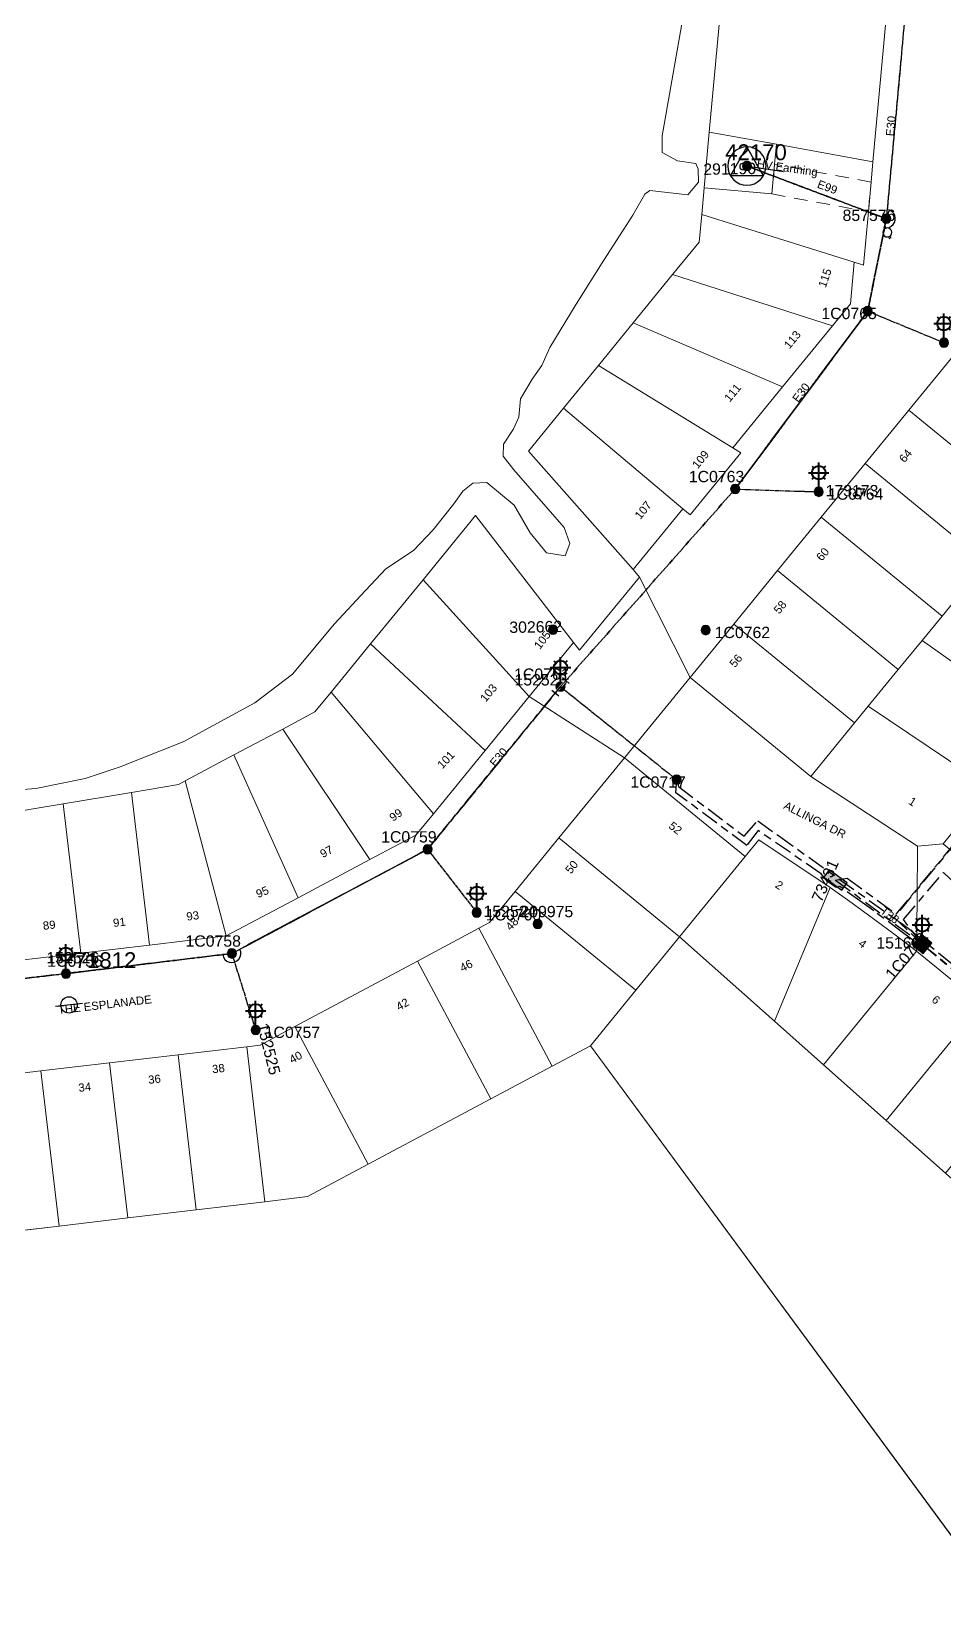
# Model space of a CAD drawing. Header units: metres. Extents: x 299834 to 302538, y 6172833 to 6174390.
# Drawn here: x 301107.8 to 301309.4, y 6173783.4 to 6174128.3 of the extents above; entities that cross this region are included whole.
import ezdxf
from ezdxf.enums import TextEntityAlignment as Align

# ---------------------------------------------------------------- set-up
doc = ezdxf.new("R2010")
doc.units = ezdxf.units.M
for name, pattern in [('Cable Exist OH', [1, 1, 0]), ('Cable Exist UG', [8.2, 4, -1.2, 1.8, -1.2]), ('Dash', [5, 3, -2])]:
    doc.linetypes.add(name, pattern=pattern)
doc.layers.get('0').update_dxf_attribs({"color": 6})
for name, color, linetype, lineweight in [('Cadastre Easements_SP_EXT', 9, 'Continuous', 5), ('Cadastre Land Parcels_SP_EXT', 9, 'Continuous', 5), ('Cadastre Roads_SP_EXT', 9, 'Continuous', 5)]:
    doc.layers.add(name, color=color, linetype=linetype, lineweight=lineweight)
for name, color, linetype in [('Equip_SP_HV_EXT', 7, 'Continuous'), ('Equip_SP_LV_EXT', 7, 'Continuous'), ('Equip_SP_SL_EXT', 7, 'Continuous'), ('Mains_HV_EXT', 7, 'Continuous'), ('Mains_LV_EXT', 7, 'Continuous'), ('Mains_SL_EXT', 7, 'Continuous'), ('Sub_SP_TR_HV_LV_EXT', 7, 'Continuous'), ('SupportsOH_SP_TR_HV_LV_SL_EXT', 7, 'Continuous'), ('SupportsUG_SP_LV_EXT', 7, 'Continuous'), ('SupportsUG_SP_LV_SL_EXT', 7, 'Continuous')]:
    doc.layers.add(name, color=color, linetype=linetype)
doc.styles.add('COLUMN_LABEL', font='arial.ttf')
doc.styles.add('HVSW_LABEL', font='arial.ttf')
doc.styles.add('iecARIAL', font='arial.ttf', dxfattribs={"height": 2})
doc.styles.add('POLE_LABEL', font='arial.ttf')
doc.styles.get("Standard").update_dxf_attribs({"font": 'arial.ttf'})
doc.linetypes.add('Cable E UG', pattern='A,6,-0.5,["E",Standard,S=1.7,R=0,X=0.5,Y=-1],-2.9', length=9.4)

# ---------------------------------------------------------------- blocks, each defined once
blk = doc.blocks.new('SUB_POLE_EXT')
blk.add_wipeout([(0, 4.22), (0.42, 4.2), (0.83, 4.14), (1.21, 4.05), (1.62, 3.9), (1.99, 3.72), (2.35, 3.51), (2.68, 3.26), (2.99, 2.99), (3.28, 2.66), (3.52, 2.34), (3.76, 1.92), (3.9, 1.62), (4.04, 1.23), (4.18, 0.63), (4.22, 0), (4.18, -0.61), (4.06, -1.15), (3.9, -1.62), (3.58, -2.24), (3.22, -2.73), (2.97, -3.01), (2.68, -3.26), (2.36, -3.5), (2, -3.72), (1.64, -3.89), (1.25, -4.03), (0.82, -4.14), (0.42, -4.2), (0, -4.22), (-0.41, -4.2), (-0.8, -4.15), (-1.21, -4.05), (-1.62, -3.9), (-1.99, -3.73), (-2.35, -3.51), (-2.68, -3.26), (-2.96, -3.02), (-3.23, -2.72), (-3.51, -2.35), (-3.71, -2.01), (-3.91, -1.6), (-4.05, -1.21), (-4.16, -0.76), (-4.22, -0.14), (-4.21, 0.39), (-4.14, 0.83), (-4.03, 1.27), (-3.9, 1.63), (-3.71, 2.02), (-3.5, 2.37), (-3.28, 2.67), (-2.99, 2.99), (-2.68, 3.27), (-2.33, 3.52), (-1.98, 3.73), (-1.63, 3.9), (-1.2, 4.05), (-0.78, 4.15), (-0.4, 4.21)])
blk.add_line((2.16, 0.48), (2.16, 0.48, 0))
blk.add_lwpolyline([(-4.22, 0, 1), (4.22, 0, 1)], format="xyb", close=True)
blk.add_lwpolyline([(2.14, 0.52), (0, 4.22), (-3.66, -2.11), (3.66, -2.11)], close=True)
for tag, height, flags, p in [('ASSET_NUM', 3.5, 8, (2, 2)), ('STREET_CODE', 0.2, 9, (1.5, 0)), ('CONSTRUCTED_VOLTAGE', 0.2, 9, (1.5, -0.2)), ('OPERATING_VOLTAGE', 0.2, 9, (1.5, -0.6)), ('OPERATED_BY', 0.2, 9, (1.5, -0.8)), ('ORIENTATION', 0.2, 9, (1.5, -1.2)), ('OWNED_BY', 0.2, 9, (1.5, -1.4)), ('SECONDARY_VOLTAGE', 0.2, 9, (1.5, -1.6)), ('STATE', 0.2, 9, (1.5, -1.8)), ('SUBSTATION_TYPE', 0.2, 9, (1.5, -2)), ('STREETNAME', 0.2, 9, (1.5, -2.8)), ('SUBURB', 0.2, 9, (1.5, -3)), ('Z', 0.2, 1, (1.5, -3.4)), ('NO_PHASES', 0.2, 9, (1.5, -0.4)), ('MAINTAINED_BY', 0.2, 9, (1.5, -1)), ('USAGE', 0.2, 9, (1.5, -2.2)), ('LEGEND', 0.2, 9, (1.5, -2.4)), ('LOCATION', 0.2, 9, (1.5, -2.6)), ('NOTES', 0.2, 9, (1.5, -3.2))]:
    blk.add_attdef(tag, text='', height=height, dxfattribs=dict(flags=flags)).set_placement(p, align=Align.MIDDLE_LEFT)
blk = doc.blocks.new('COLUMN_EXT')
blk.add_hatch(color=256).paths.add_polyline_path([(-1.49, 1.48), (-1.49, -1.49), (1.48, -1.49), (1.48, 1.48)])
blk.add_lwpolyline([(-1.49, -1.49), (1.48, -1.49), (1.48, 1.48), (-1.49, 1.48)], close=True)
for tag, height, style, flags, p in [('STRUCTURE_PLANT_NUMBER', 0.2, 'POLE_LABEL', 9, (1.81, 0.03)), ('ASSET_NUM', 2.5, 'COLUMN_LABEL', 8, (2, 2)), ('STREET_CODE', 0.2, 'COLUMN_LABEL', 9, (1.81, -0.2))]:
    blk.add_attdef(tag, text='', height=height, dxfattribs=dict(style=style, flags=flags)).set_placement(p, align=Align.MIDDLE_LEFT)
at = {"flags": 1}
blk.add_attdef('Z', (1.81, -2.35), '', height=0.2, dxfattribs=at)
at = {"flags": 9}
for tag, p in [('COLUMN_TYPE', (1.81, -0.4)), ('OWNED_BY', (1.81, -0.6)), ('STATE', (1.81, -0.8)), ('USAGE', (1.81, -1)), ('STREETNAME', (1.81, -1.6)), ('SUBURB', (1.81, -1.8)), ('LEGEND', (1.81, -1.2)), ('LOCATION', (1.81, -1.4)), ('NOTES', (1.81, -2))]:
    blk.add_attdef(tag, text='', height=0.2, dxfattribs=at).set_placement(p, align=Align.MIDDLE_LEFT)
blk = doc.blocks.new('PILLAR_EXT')
blk.add_hatch(color=256).paths.add_polyline_path([(-2.475, 0.99), (-2.475, -0.99), (2.475, -0.99), (2.475, 0.99)])
blk.add_lwpolyline([(-2.475, -0.99), (2.475, -0.99), (2.475, 0.99), (-2.475, 0.99)], close=True)
at = {"style": 'iecARIAL', "flags": 8}
blk.add_attdef('ASSET_NUM', (1.5, 3.5), '', height=2.5, dxfattribs=at)
for tag, p, flags in [('OWNED_BY', (0, -0.2), 9), ('STATE', (0, -0.4), 9), ('SUPPORT_TYPE', (0, -0.6), 9), ('STREETNAME', (0, -1.8), 9), ('SUBURB', (0, -2), 1), ('USAGE', (0, -0.8), 9), ('LEGEND', (0, -1), 9), ('LOCATION', (0, -1.2), 9), ('NOTES', (0, -1.4), 9), ('PARENT', (0, -1.6), 9)]:
    blk.add_attdef(tag, p, '', height=0.2, dxfattribs=dict(flags=flags))
blk = doc.blocks.new('LV_OH_LINKS_OPEN_EXT')
for p, q in [((-0.17, 4.97), (-0.17, 5.46)), ((0.17, 4.97), (0.17, 5.46)), ((-0.17, 3), (-0.17, 2.5)), ((0.17, 3), (0.17, 2.5))]:
    blk.add_line(p, q)
blk.add_lwpolyline([(0, 2.99, 1), (0, 4.98, 1)], format="xyb", close=True)
at = {"flags": 9}
for tag, p in [('ACTUAL_STATUS', (0, 0)), ('CONSTRUCTED_VOLTAGE', (0, -0.2)), ('OPERATING_VOLTAGE', (0, -0.6)), ('ORIENTATION', (0, -0.8)), ('OWNED_BY', (0, -1)), ('STATE', (0, -1.2)), ('SWITCH_TYPE', (0, -1.4)), ('NO_PHASES', (0, -0.4)), ('USAGE', (0, -1.6)), ('LEGEND', (0, -1.8)), ('NOTES', (0, -2))]:
    blk.add_attdef(tag, text='', height=0.2, dxfattribs=at).set_placement(p, align=Align.MIDDLE_LEFT)
at = {"flags": 1}
blk.add_attdef('Z', (0, 0), '', height=0.2, dxfattribs=at)
blk = doc.blocks.new('SL_LANTERN_EXT')
at = {"lineweight": 40}
for p, q in [((-2.25, 4.22), (2.25, 4.22)), ((-1.46, 5.68), (-1.06, 5.28)), ((0, 1.97), (0, 6.47)), ((1.46, 5.68), (1.06, 5.28)), ((-1.46, 2.76), (-1.06, 3.16)), ((0, 0), (0, 2.72)), ((1.46, 2.76), (1.06, 3.16))]:
    blk.add_line(p, q, dxfattribs=at)
blk.add_circle((0, 4.22), 1.5, dxfattribs=at)
at = {"style": 'iecARIAL', "flags": 8}
blk.add_attdef('ASSET_NUM', (1.5, 1.5), '', height=2.5, dxfattribs=at)
for tag, p, height, flags in [('OPERATING_VOLTAGE', (0.98, -1.65), 0.2, 9), ('ORIENTATION', (0.98, -1.85), 0.2, 9), ('OWNED_BY', (0.98, -2.05), 0.2, 9), ('STATE', (0.98, -2.25), 0.2, 9), ('CONSTRUCTED_VOLTAGE', (0.98, -0.65), 0.2, 9), ('CONTROL_TYPE', (0.98, -0.85), 0.2, 9), ('LANTERN_PURPOSE', (0.98, -1.05), 0.2, 9), ('LANTERN_TYPE', (0.98, -1.25), 0.2, 9), ('NO_PHASES', (0.98, -1.45), 0.2, 9), ('USAGE', (0.98, -2.45), 0.2, 9), ('CEXIST', (0.98, -2.65), 0.2, 9), ('CNEW', (0.98, -2.85), 0.2, 9), ('CNUMBER', (0.98, -3.05), 0.2, 9), ('CREMOVE', (0.98, -3.25), 0.2, 9), ('CREPLACE', (0.98, -3.45), 0.2, 9), ('LNUMBER', (2.18, -3.25), 2.5, 8), ('LKINGHEIGHT', (0.98, -3.65), 0.2, 9), ('LBRACKET', (0.98, -3.85), 0.2, 9), ('LBRACKETVOCAB', (0.98, -4.05), 0.2, 9), ('LCATEGORY', (0.98, -4.25), 0.2, 9), ('LCHARGE1', (0.98, -4.45), 0.2, 9), ('LCHARGE1PERCENT', (0.98, -4.65), 0.2, 9), ('LCHARGE2', (0.98, -4.85), 0.2, 9), ('LCHARGE2PERCENT', (0.98, -5.05), 0.2, 9), ('LCHARGE3', (0.98, -5.25), 0.2, 9), ('LCHARGE3PERCENT', (0.98, -5.45), 0.2, 9), ('LEXIST', (0.98, -5.65), 0.2, 9), ('LLAMP', (0.98, -5.85), 0.2, 9), ('LLAMPVOCAB', (0.98, -6.05), 0.2, 9), ('LMAST', (0.98, -6.25), 0.2, 9), ('LMASTVOCAB', (0.98, -6.45), 0.2, 9), ('LNEW', (0.98, -6.65), 0.2, 9), ('LANTNUMBER', (0.98, -6.85), 0.2, 9), ('STREETNAME', (0.98, -9.25), 0.2, 9), ('SUBURB', (0.98, -9.45), 0.2, 1), ('LOUTREACH', (0.98, -7.25), 0.2, 9), ('LOUTREACHVOCAB', (0.98, -7.45), 0.2, 9), ('LRATECODE', (0.98, -7.65), 0.2, 9), ('LREMOVE', (0.98, -7.85), 0.2, 9), ('LREPLACE', (0.98, -8.05), 0.2, 9), ('LTYPE', (0.98, -8.25), 0.2, 9), ('LTYPEVOCAB', (0.98, -8.45), 0.2, 9), ('LEGEND', (0.98, -8.65), 0.2, 9), ('LOCATION', (0.98, -8.85), 0.2, 9), ('NOTES', (0.98, -9.05), 0.2, 9)]:
    blk.add_attdef(tag, p, '', height=height, dxfattribs=dict(flags=flags))
blk = doc.blocks.new('POLE_EXT')
blk.add_hatch(color=256).paths.add_polyline_path([(-1, 0, 1), (1, 0, 1)])
blk.add_lwpolyline([(-1, 0, 1), (1, 0, 1)], format="xyb", close=True)
for tag, height, flags, p in [('pNumber', 2.5, 8, (-17.84, 2.07)), ('OWNED_BY', 0.2, 9, (1.35, -0.4)), ('SPECIAL_USE', 0.2, 9, (1.35, -0.8)), ('STATE', 0.2, 9, (1.35, -1)), ('cLV', 0.2, 9, (1.35, -1.4)), ('hDepth', 0.2, 9, (1.35, -1.6)), ('hDia', 0.2, 9, (1.35, -1.8)), ('cHV', 0.2, 9, (1.35, -2)), ('cLinedev', 0.2, 9, (1.35, -3.4)), ('PARENT', 0.2, 9, (1.35, -0.6)), ('USAGE', 0.2, 9, (1.35, -1.2)), ('LBRACKET', 0.2, 9, (1.35, -2.2)), ('LExisting', 0.2, 9, (1.35, -2.4)), ('LANTNUMBER', 0.2, 9, (1.35, -2.6)), ('LOther', 0.2, 9, (1.35, -2.8)), ('LRemove', 0.2, 9, (1.35, -3)), ('LEGEND', 0.2, 9, (1.35, -3.2)), ('pExisting', 0.2, 9, (1.35, -3.8)), ('pFooting', 0.2, 9, (1.35, -4.4)), ('pNew', 0.2, 9, (1.35, -4.6)), ('pRelocate', 0.2, 9, (1.35, -5)), ('pRemove', 0.2, 9, (1.35, -5.2)), ('pReplace', 0.2, 9, (1.35, -5.4)), ('pStay', 0.2, 9, (1.35, -5.6)), ('pType', 0.2, 9, (1.35, -5.8)), ('cspan', 0.2, 9, (1.35, -6)), ('STREETNAME', 0.2, 9, (1.35, -6.2)), ('SUBURB', 0.2, 9, (1.35, -6.4)), ('LOCATION', 0.2, 9, (1.35, -3.6)), ('PFNUMBER', 0.2, 9, (1.35, -4)), ('NEWPFNUMBER', 0.2, 9, (1.35, -4.2)), ('NOTES', 0.2, 9, (1.35, -6.6)), ('MAINTAINED_BY', 0.2, 9, (1.36, -6.81)), ('OPERATED_BY', 0.2, 9, (1.36, -7.01))]:
    blk.add_attdef(tag, text='', height=height, dxfattribs=dict(flags=flags)).set_placement(p, align=Align.MIDDLE_LEFT)
at = {"style": 'POLE_LABEL'}
for tag, height, flags, p in [('STRUCTURE_PLANT_NUMBER', 0.2, 9, (1.35, 0.03)), ('ASSET_NUM', 2.5, 8, (2, 2)), ('STREET_CODE', 0.2, 9, (1.35, -0.2))]:
    blk.add_attdef(tag, text='', height=height, dxfattribs=dict(at, flags=flags)).set_placement(p, align=Align.MIDDLE_LEFT)
at = {"flags": 1}
blk.add_attdef('Z', (1.35, -7.33), '', height=0.2, dxfattribs=at)
blk = doc.blocks.new('HV_ABS_CLOSED_EXT')
blk.add_line((-3, 6.87), (3, 6.87))
blk.add_circle((0, 6.87), 1.8)
at = {"style": 'HVSW_LABEL'}
for tag, height, flags, p in [('ASSET_NUM', 3.5, 8, (2, 2)), ('STREET_CODE', 0.2, 9, (0, -0.2))]:
    blk.add_attdef(tag, text='', height=height, dxfattribs=dict(at, flags=flags)).set_placement(p, align=Align.MIDDLE_LEFT)
at = {"flags": 1}
blk.add_attdef('Z', (0, 0), '', height=0.2, dxfattribs=at)
at = {"flags": 9}
for tag, p in [('ACTUAL_STATUS', (0, -0.4)), ('CONSTRUCTED_VOLTAGE', (0, -0.6)), ('OPERATING_VOLTAGE', (0, -1)), ('ORIENTATION', (0, -1.2)), ('OWNED_BY', (0, -1.4)), ('STATE', (0, -1.6)), ('SWITCH_TYPE', (0, -1.8)), ('STREETNAME', (0, -2.6)), ('SUBURB', (0, -2.8)), ('NO_PHASES', (0, -0.8)), ('USAGE', (0, -2)), ('LEGEND', (0, -2.2)), ('LOCATION', (0, -2.4)), ('NOTES', (0, -3))]:
    blk.add_attdef(tag, text='', height=0.2, dxfattribs=at).set_placement(p, align=Align.MIDDLE_LEFT)
blk = doc.blocks.new('End Shackle_EXT')
blk.add_wipeout([(0, 0.25), (1.81, 0.25), (1.82, -0.25), (0, -0.25)])
blk.add_line((1.81, -1), (1.81, 1))
at = {"flags": 1}
blk.add_attdef('Z', (0, 0), '', height=0.2, dxfattribs=at)
at = {"flags": 9}
for tag, p in [('CONNECTOR_TYPE', (0, 0)), ('CONSTRUCTED_VOLTAGE', (0, -0.2)), ('OPERATING_VOLTAGE', (0, -0.6)), ('ORIENTATION', (0, -0.8)), ('OWNED_BY', (0, -1)), ('STATE', (0, -1.2)), ('NO_PHASES', (0, -0.4)), ('USAGE', (0, -1.4)), ('NOTES', (0, -1.6))]:
    blk.add_attdef(tag, text='', height=0.2, dxfattribs=at).set_placement(p, align=Align.MIDDLE_LEFT)

msp = doc.modelspace()

# ---------------------------------------------------------------- linework, layer by layer
at = {"layer": 'Cadastre Land Parcels_SP_EXT', "linetype": 'Continuous'}
for p, q in [((301231.2, 6173904.45), (301222.73, 6173899.93)), ((301323.33, 6173779.45), (301231.2, 6173904.45)), ((301222.73, 6173899.93), (301209.21, 6173892.72)), ((301209.21, 6173892.72), (301182.19, 6173878.31)), ((301182.19, 6173878.31), (301168.79, 6173871.18)), ((301168.79, 6173871.18), (301159.37, 6173870.04)), ((301144.23, 6173868.26), (301129.1, 6173866.47)), ((301159.37, 6173870.04), (301144.23, 6173868.26)), ((301113.96, 6173864.69), (301098.83, 6173862.91)), ((301129.1, 6173866.47), (301113.96, 6173864.69))]:
    msp.add_line(p, q, dxfattribs=at)
for points in [[(301251.6, 6174131.18), (301247.71, 6174108.93), (301247.05, 6174105.21), (301247.02, 6174101.51), (301250.46, 6174099.67), (301254.47, 6174099.06), (301255, 6174097.87), (301255.05, 6174094.97), (301252.71, 6174092.22), (301244.29, 6174093.15), (301243.21, 6174092.33), (301240.6, 6174087.68), (301234.2, 6174077.75), (301228.09, 6174068.03), (301222.28, 6174058.51), (301220.46, 6174054.57), (301218.32, 6174051.53), (301215.81, 6174047.18), (301215.39, 6174043.17), (301214.15, 6174040.45), (301212.01, 6174037.2), (301211.97, 6174034.5), (301214.33, 6174031.55), (301225.38, 6174018.77), (301226.65, 6174015.3), (301225.6, 6174012.57), (301221.49, 6174013.19), (301217.9, 6174017.62), (301214.38, 6174023.75), (301208.38, 6174028.73), (301205.28, 6174028.57), (301203.02, 6174026.82), (301201.08, 6174023.98), (301196.49, 6174018.29), (301192.18, 6174013.7), (301186.06, 6174009.68), (301181.56, 6174004.89), (301174.7, 6173997.55), (301165.43, 6173986.47), (301157.15, 6173980.1), (301141.33, 6173971.48), (301127.43, 6173966.01), (301119.69, 6173963.45), (301108.83, 6173961.23), (301100.14, 6173960.56)], [(301251.6, 6174131.18), (301247.71, 6174108.93), (301247.05, 6174105.21), (301247.02, 6174101.51), (301250.46, 6174099.67), (301254.47, 6174099.06), (301255, 6174097.87), (301255.05, 6174094.97), (301252.71, 6174092.22), (301244.29, 6174093.15), (301243.21, 6174092.33), (301240.6, 6174087.68), (301234.2, 6174077.75), (301228.09, 6174068.03), (301222.28, 6174058.51), (301220.46, 6174054.57), (301218.32, 6174051.53), (301215.81, 6174047.18), (301215.39, 6174043.17), (301214.15, 6174040.45), (301212.01, 6174037.2), (301211.97, 6174034.5), (301214.33, 6174031.55), (301225.38, 6174018.77), (301226.65, 6174015.3), (301225.6, 6174012.57), (301221.49, 6174013.19), (301217.9, 6174017.62), (301214.38, 6174023.75), (301208.38, 6174028.73), (301205.28, 6174028.57), (301203.02, 6174026.82), (301201.08, 6174023.98), (301196.49, 6174018.29), (301192.18, 6174013.7), (301186.06, 6174009.68), (301181.56, 6174004.89), (301174.7, 6173997.55), (301165.43, 6173986.47), (301157.15, 6173980.1), (301141.33, 6173971.48), (301127.43, 6173966.01), (301119.69, 6173963.45), (301108.83, 6173961.23), (301100.14, 6173960.56)], [(301444.8, 6173775.93), (301447.42, 6173793.44), (301450.05, 6173810.94), (301453.85, 6173836.28), (301439.22, 6173838.48), (301421.23, 6173841.17), (301403.23, 6173843.88), (301385.23, 6173846.58), (301367.23, 6173849.27), (301365.18, 6173849.58), (301345.36, 6173852.55), (301334.48, 6173854.19), (301323.41, 6173864.03), (301309.58, 6173876.33), (301296.49, 6173887.96), (301282.66, 6173900.26), (301271.82, 6173909.9), (301250.89, 6173928.5), (301241.24, 6173916.71), (301231.2, 6173904.45), (301323.33, 6173779.45)]]:
    msp.add_lwpolyline(points, dxfattribs=at)
for points in [[(301288.58, 6174068.11), (301289.39, 6174077.32), (301255.78, 6174087.83), (301255.22, 6174081.76), (301249.36, 6174074.6), (301284.65, 6174063.31), (301288.58, 6174068.11)], [(301284.65, 6174063.31), (301249.36, 6174074.6), (301240.67, 6174063.98), (301273.6, 6174049.8), (301284.65, 6174063.31)], [(301273.6, 6174049.8), (301240.67, 6174063.98), (301232.96, 6174054.54), (301262.61, 6174036.37), (301273.6, 6174049.8)], [(301264.43, 6174035.25), (301262.61, 6174036.37), (301232.96, 6174054.54), (301225.23, 6174045.11), (301251.6, 6174022.94), (301253.24, 6174021.57), (301264.43, 6174035.25)], [(301337.78, 6174034.66), (301311.12, 6174056.46), (301301.46, 6174044.67), (301328.14, 6174022.89), (301337.78, 6174034.66)], [(301251.6, 6174022.94), (301225.23, 6174045.11), (301217.52, 6174035.67), (301240.61, 6174009.51), (301251.6, 6174022.94)], [(301328.14, 6174022.89), (301301.46, 6174044.67), (301291.81, 6174032.88), (301318.46, 6174011.06), (301328.14, 6174022.89)], [(301316.27, 6174008.38), (301318.46, 6174011.06), (301291.81, 6174032.88), (301282.16, 6174021.08), (301308.81, 6173999.27), (301316.27, 6174008.38)], [(301227.49, 6173993.46), (301205.85, 6174021.42), (301194.27, 6174007.26), (301217.72, 6173981.53), (301227.49, 6173993.46)], [(301304.39, 6173993.87), (301308.81, 6173999.27), (301282.16, 6174021.08), (301272.51, 6174009.29), (301299.16, 6173987.47), (301304.39, 6173993.87)], [(301292.52, 6173979.36), (301299.16, 6173987.47), (301272.51, 6174009.29), (301262.85, 6173997.49), (301289.5, 6173975.68), (301292.52, 6173979.36)], [(301217.72, 6173981.53), (301194.27, 6174007.26), (301182.68, 6173993.11), (301207.96, 6173969.59), (301217.72, 6173981.53)], [(301341.99, 6173989.28), (301316.27, 6174008.38), (301308.81, 6173999.27), (301304.39, 6173993.87), (301330.59, 6173975.34), (301341.99, 6173989.28)], [(301289.5, 6173975.68), (301262.85, 6173997.49), (301253.2, 6173985.7), (301279.85, 6173963.88), (301289.5, 6173975.68)], [(301207.96, 6173969.59), (301182.68, 6173993.11), (301174, 6173982.5), (301196.55, 6173955.65), (301207.96, 6173969.59)], [(301330.59, 6173975.34), (301304.39, 6173993.87), (301299.16, 6173987.47), (301292.52, 6173979.36), (301319.19, 6173961.41), (301330.59, 6173975.34)], [(301192.71, 6173950.95), (301196.55, 6173955.65), (301174, 6173982.5), (301170.42, 6173978.13), (301163.3, 6173974.34), (301182.5, 6173945.52), (301192.71, 6173950.95)], [(301309.06, 6173949.03), (301319.19, 6173961.41), (301292.52, 6173979.36), (301289.5, 6173975.68), (301279.85, 6173963.88), (301303.43, 6173948.47), (301309.06, 6173949.03)], [(301182.5, 6173945.52), (301163.3, 6173974.34), (301152.53, 6173968.62), (301166.67, 6173937.11), (301182.5, 6173945.52)], [(301166.67, 6173937.11), (301152.53, 6173968.62), (301141.77, 6173962.9), (301150.84, 6173928.69), (301166.67, 6173937.11)], [(301265.37, 6173946.19), (301238.72, 6173968.01), (301224.24, 6173950.32), (301250.89, 6173928.5), (301265.37, 6173946.19)], [(301150.84, 6173928.69), (301141.77, 6173962.9), (301140.29, 6173962.11), (301129.92, 6173960.37), (301133.89, 6173926.69), (301150.84, 6173928.69)], [(301118.75, 6173924.9), (301114.87, 6173957.85), (301099.82, 6173955.33), (301103.62, 6173923.12), (301118.75, 6173924.9)], [(301133.89, 6173926.69), (301129.92, 6173960.37), (301114.87, 6173957.85), (301118.75, 6173924.9), (301133.89, 6173926.69)], [(301250.89, 6173928.5), (301224.24, 6173950.32), (301214.59, 6173938.53), (301241.24, 6173916.71), (301250.89, 6173928.5)], [(301284.12, 6173939.38), (301268.38, 6173949.87), (301265.37, 6173946.19), (301250.89, 6173928.5), (301271.82, 6173909.9), (301284.12, 6173939.38)], [(301231.2, 6173904.45), (301241.24, 6173916.71), (301214.59, 6173938.53), (301208.93, 6173931.62), (301206.59, 6173930.37), (301222.73, 6173899.93), (301231.2, 6173904.45)], [(301303.16, 6173925.32), (301298.46, 6173928.92), (301293.72, 6173932.47), (301288.94, 6173935.95), (301284.12, 6173939.38), (301271.82, 6173909.9), (301282.66, 6173900.26), (301303.16, 6173925.32)], [(301222.73, 6173899.93), (301206.59, 6173930.37), (301193.06, 6173923.14), (301209.21, 6173892.72), (301222.73, 6173899.93)], [(301209.21, 6173892.72), (301193.06, 6173923.14), (301165.98, 6173908.7), (301182.19, 6173878.31), (301209.21, 6173892.72)], [(301317.53, 6173913.67), (301303.16, 6173925.32), (301282.66, 6173900.26), (301296.49, 6173887.96), (301317.53, 6173913.67)], [(301331.07, 6173902.59), (301317.53, 6173913.67), (301296.49, 6173887.96), (301309.58, 6173876.33), (301331.07, 6173902.59)], [(301168.79, 6173871.18), (301182.19, 6173878.31), (301165.98, 6173908.7), (301158.32, 6173904.61), (301155.34, 6173904.25), (301159.37, 6173870.04), (301168.79, 6173871.18)], [(301144.23, 6173868.26), (301140.2, 6173902.46), (301125.07, 6173900.68), (301129.1, 6173866.47), (301144.23, 6173868.26)], [(301159.37, 6173870.04), (301155.34, 6173904.25), (301140.2, 6173902.46), (301144.23, 6173868.26), (301159.37, 6173870.04)], [(301113.96, 6173864.69), (301109.93, 6173898.9), (301094.8, 6173897.11), (301098.83, 6173862.91), (301113.96, 6173864.69)], [(301129.1, 6173866.47), (301125.07, 6173900.68), (301109.93, 6173898.9), (301113.96, 6173864.69), (301129.1, 6173866.47)]]:
    msp.add_lwpolyline(points, close=True, dxfattribs=at)
at = {"layer": 'Cadastre Roads_SP_EXT', "linetype": 'Continuous'}
msp.add_lwpolyline([(301279.85, 6173963.88), (301253.2, 6173985.7), (301238.72, 6173968.01), (301265.37, 6173946.19), (301268.38, 6173949.87), (301284.12, 6173939.38), (301288.94, 6173935.95), (301293.72, 6173932.47), (301298.46, 6173928.92), (301303.16, 6173925.32), (301303.29, 6173936.89), (301303.43, 6173948.47), (301279.85, 6173963.88)], close=True, dxfattribs=at)
for points in [[(301094.8, 6173897.11), (301109.93, 6173898.9), (301125.07, 6173900.68), (301140.2, 6173902.46), (301155.34, 6173904.25), (301158.32, 6173904.61), (301165.98, 6173908.7), (301193.06, 6173923.14), (301193.06, 6173923.14), (301206.59, 6173930.37), (301208.93, 6173931.62), (301214.59, 6173938.53), (301224.24, 6173950.32), (301238.72, 6173968.01), (301217.72, 6173981.53), (301207.96, 6173969.59), (301196.55, 6173955.65), (301192.71, 6173950.95), (301182.5, 6173945.52), (301166.67, 6173937.11), (301150.84, 6173928.69), (301133.89, 6173926.69), (301118.75, 6173924.9), (301103.62, 6173923.12)], [(301319.19, 6173961.41), (301309.06, 6173949.03), (301314.08, 6173944.84)]]:
    msp.add_lwpolyline(points, dxfattribs=at)
at = {"layer": 'Mains_HV_EXT', "linetype": 'Cable Exist OH'}
for points in [[(301295.57, 6174192.64), (301303.97, 6174168.35), (301296.51, 6174086.92)], [(301115.45, 6173920.39), (301065.94, 6173914.59)]]:
    msp.add_lwpolyline(points, dxfattribs=at)
at = {"layer": 'Mains_HV_EXT', "linetype": 'Cable Exist UG'}
msp.add_lwpolyline([(301250.26, 6173963.14), (301250.64, 6173961.63), (301265.13, 6173950.71), (301268.14, 6173954.08), (301272.71, 6173950.82), (301301.65, 6173930.17), (301314.8, 6173919.43), (301327.03, 6173909.31), (301336.38, 6173901.65), (301342.99, 6173896.3), (301349.63, 6173891.68), (301360.66, 6173886.38), (301365.72, 6173885.64), (301376.1, 6173883.99), (301409.98, 6173878.85), (301414.78, 6173908.64), (301408.67, 6173909.47), (301407.17, 6173910.25)], dxfattribs=at)
at = {"layer": 'Mains_LV_EXT', "linetype": 'Cable Exist OH'}
for points in [[(301299.77, 6174122.2), (301296.51, 6174086.92)], [(301292.42, 6174066.52), (301296.51, 6174086.92)], [(301295.01, 6174087.48), (301296.51, 6174086.92)], [(301263.16, 6174027.28), (301292.42, 6174066.52)], [(301152.07, 6173924.82), (301195.26, 6173947.8)], [(301115.45, 6173920.39), (301152.07, 6173924.82)], [(301065.94, 6173914.59), (301115.45, 6173920.39)]]:
    msp.add_lwpolyline(points, dxfattribs=at)
at = {"layer": 'Mains_LV_EXT', "linetype": 'Continuous'}
for points in [[(301296.04, 6174084.97, 1.073454), (301296.69, 6174088.91)], [(301150.06, 6173924.57, 1.177619), (301153.85, 6173925.76)]]:
    msp.add_lwpolyline(points, format="xyb", dxfattribs=at)
at = {"layer": 'Mains_LV_EXT', "linetype": 'Cable Exist UG'}
for points in [[(301285.25, 6173941.01), (301287.9, 6173941.45), (301298.69, 6173933.5), (301320.71, 6173960.16)], [(301285.28, 6173941.03), (301304.46, 6173926.91)], [(301304.46, 6173926.91), (301332.38, 6173904.18)]]:
    msp.add_lwpolyline(points, dxfattribs=at)
at = {"layer": 'Mains_SL_EXT', "linetype": 'Cable Exist OH'}
for points in [[(301299.77, 6174122.2), (301296.51, 6174086.92), (301292.42, 6174066.52)], [(301292.42, 6174066.52), (301263.16, 6174027.28)], [(301292.42, 6174066.52), (301309.23, 6174059.57)], [(301263.16, 6174027.28), (301281.61, 6174026.67)], [(301195.26, 6173947.8), (301152.07, 6173924.82)], [(301195.26, 6173947.8), (301206.11, 6173933.86)], [(301152.07, 6173924.82), (301115.45, 6173920.39)], [(301152.07, 6173924.82), (301157.32, 6173907.93)], [(301115.45, 6173920.39), (301000.8, 6173906.82)]]:
    msp.add_lwpolyline(points, dxfattribs=at)
at = {"layer": 'Mains_SL_EXT', "linetype": 'Cable Exist UG'}
for points in [[(301343.6, 6173988.09), (301298.24, 6173932.77), (301304.46, 6173926.91)], [(301304.41, 6173926.86), (301302.56, 6173927.59), (301302.56, 6173927.59), (301300.12, 6173929.45), (301293.78, 6173934.21), (301291.15, 6173936.1), (301286.28, 6173939.61), (301285.42, 6173939.34), (301283.56, 6173940.69), (301282.1, 6173942.42), (301282.1, 6173942.42), (301268.21, 6173951.97), (301265.7, 6173948.65), (301265.7, 6173948.65), (301250.09, 6173960.27), (301250.26, 6173963.14)], [(301304.39, 6173926.87), (301300.31, 6173932.3), (301309.11, 6173942.71), (301319.11, 6173933.34), (301318.38, 6173939.98), (301320.35, 6173942.61)], [(301304.41, 6173926.86), (301344, 6173894.24), (301351.83, 6173889.41), (301358.06, 6173886.7)]]:
    msp.add_lwpolyline(points, dxfattribs=at)

# ---------------------------------------------------------------- block references
at = {"layer": 'Equip_SP_HV_EXT'}
ref = msp.add_blockref('HV_ABS_CLOSED_EXT', (301115.39, 6173920.29), dxfattribs=dict(at, rotation=186.2971412971453))
ref.add_attrib('ASSET_NUM', '71812', dxfattribs={"layer": '0', "height": 3.5, "style": 'HVSW_LABEL'}).set_placement((301117.39, 6173920.54), align=Align.BOTTOM_LEFT)
at = {"layer": 'Equip_SP_LV_EXT', "rotation": 205.6018798277578}
msp.add_blockref('LV_OH_LINKS_OPEN_EXT', (301295.01, 6174087.48), dxfattribs=at)
at = {"layer": 'Equip_SP_SL_EXT'}
ref = msp.add_blockref('SL_LANTERN_EXT', (301309.23, 6174059.57), dxfattribs=at)
ref.add_attrib('ASSET_NUM', '152522', dxfattribs={"layer": '0', "height": 2.5, "style": 'iecARIAL'}).set_placement((301310.73, 6174061.07), align=Align.MIDDLE_LEFT)
ref = msp.add_blockref('SL_LANTERN_EXT', (301281.61, 6174026.67), dxfattribs=at)
ref.add_attrib('ASSET_NUM', '173173', dxfattribs={"layer": '0', "height": 2.5, "style": 'iecARIAL'}).set_placement((301283.11, 6174028.17), align=Align.TOP_LEFT)
ref = msp.add_blockref('SL_LANTERN_EXT', (301224.6, 6173983.69), dxfattribs=at)
ref.add_attrib('ASSET_NUM', '152523', dxfattribs={"layer": '0', "height": 2.5, "style": 'iecARIAL'}).set_placement((301226.1, 6173985.19), align=Align.MIDDLE_RIGHT)
ref = msp.add_blockref('SL_LANTERN_EXT', (301206.11, 6173933.86), dxfattribs=at)
ref.add_attrib('ASSET_NUM', '152524', dxfattribs={"layer": '0', "height": 2.5, "style": 'iecARIAL'}).set_placement((301207.61, 6173935.36), align=Align.TOP_LEFT)
ref = msp.add_blockref('SL_LANTERN_EXT', (301304.46, 6173926.91), dxfattribs=at)
ref.add_attrib('ASSET_NUM', '151607', dxfattribs={"layer": '0', "height": 2.5, "style": 'iecARIAL'}).set_placement((301305.96, 6173928.41), align=Align.TOP_RIGHT)
ref = msp.add_blockref('SL_LANTERN_EXT', (301115.45, 6173920.39), dxfattribs=at)
ref.add_attrib('ASSET_NUM', '152526', dxfattribs={"layer": '0', "height": 2.5, "style": 'iecARIAL'}).set_placement((301116.96, 6173921.89), align=Align.BOTTOM_CENTER)
ref = msp.add_blockref('SL_LANTERN_EXT', (301157.32, 6173907.93), dxfattribs=at)
ref.add_attrib('ASSET_NUM', '152525', dxfattribs={"layer": '0', "height": 2.5, "rotation": 283.9694, "style": 'iecARIAL'}).set_placement((301158.82, 6173909.43), align=Align.MIDDLE_LEFT)
at = {"layer": 'Sub_SP_TR_HV_LV_EXT'}
ref = msp.add_blockref('SUB_POLE_EXT', (301265.75, 6174098.53), dxfattribs=at)
ref.add_attrib('ASSET_NUM', '42170', dxfattribs={"layer": '0', "height": 3.5}).set_placement((301267.75, 6174098.78), align=Align.BOTTOM_CENTER)
at = {"layer": 'SupportsOH_SP_TR_HV_LV_SL_EXT'}
ref = msp.add_blockref('POLE_EXT', (301296.51, 6174086.92), dxfattribs=at)
ref.add_attrib('ASSET_NUM', '857576', dxfattribs={"layer": '0', "height": 2.5, "style": 'POLE_LABEL'}).set_placement((301298.51, 6174087.67), align=Align.MIDDLE_RIGHT)
ref = msp.add_blockref('POLE_EXT', (301292.42, 6174066.52), dxfattribs=at)
ref.add_attrib('ASSET_NUM', '1C0765', dxfattribs={"layer": '0', "height": 2.5, "style": 'POLE_LABEL'}).set_placement((301294.42, 6174067.27), align=Align.TOP_RIGHT)
ref = msp.add_blockref('POLE_EXT', (301309.23, 6174059.57), dxfattribs=at)
ref.add_attrib('ASSET_NUM', '1C0766', dxfattribs={"layer": '0', "height": 2.5, "style": 'POLE_LABEL'}).set_placement((301311.23, 6174060.32), align=Align.BOTTOM_LEFT)
ref = msp.add_blockref('POLE_EXT', (301263.16, 6174027.28), dxfattribs=at)
ref.add_attrib('ASSET_NUM', '1C0763', dxfattribs={"layer": '0', "height": 2.5, "style": 'POLE_LABEL'}).set_placement((301265.16, 6174028.03), align=Align.BOTTOM_RIGHT)
ref = msp.add_blockref('POLE_EXT', (301281.61, 6174026.67), dxfattribs=at)
ref.add_attrib('ASSET_NUM', '1C0764', dxfattribs={"layer": '0', "height": 2.5, "style": 'POLE_LABEL'}).set_placement((301283.61, 6174027.42), align=Align.TOP_LEFT)
ref = msp.add_blockref('POLE_EXT', (301222.96, 6173996.23), dxfattribs=at)
ref.add_attrib('ASSET_NUM', '302662', dxfattribs={"layer": '0', "height": 2.5, "rotation": 1, "style": 'POLE_LABEL'}).set_placement((301224.96, 6173996.98), align=Align.MIDDLE_RIGHT)
ref = msp.add_blockref('POLE_EXT', (301256.64, 6173996.15), dxfattribs=at)
ref.add_attrib('ASSET_NUM', '1C0762', dxfattribs={"layer": '0', "height": 2.5, "style": 'POLE_LABEL'}).set_placement((301258.64, 6173996.9), align=Align.TOP_LEFT)
ref = msp.add_blockref('POLE_EXT', (301224.6, 6173983.69), dxfattribs=at)
ref.add_attrib('ASSET_NUM', '1C0761', dxfattribs={"layer": '0', "height": 2.5, "style": 'POLE_LABEL'}).set_placement((301226.6, 6173984.44), align=Align.BOTTOM_RIGHT)
ref = msp.add_blockref('POLE_EXT', (301250.26, 6173963.14), dxfattribs=at)
ref.add_attrib('ASSET_NUM', '1C0717', dxfattribs={"layer": '0', "height": 2.5, "style": 'POLE_LABEL'}).set_placement((301252.26, 6173963.89), align=Align.TOP_RIGHT)
ref = msp.add_blockref('POLE_EXT', (301195.26, 6173947.8), dxfattribs=at)
ref.add_attrib('ASSET_NUM', '1C0759', dxfattribs={"layer": '0', "height": 2.5, "style": 'POLE_LABEL'}).set_placement((301197.26, 6173948.55), align=Align.BOTTOM_RIGHT)
ref = msp.add_blockref('POLE_EXT', (301206.11, 6173933.86), dxfattribs=at)
ref.add_attrib('ASSET_NUM', '1C0760', dxfattribs={"layer": '0', "height": 2.5, "style": 'POLE_LABEL'}).set_placement((301208.11, 6173934.61), align=Align.TOP_LEFT)
ref = msp.add_blockref('POLE_EXT', (301219.59, 6173931.32), dxfattribs=at)
ref.add_attrib('ASSET_NUM', '209975', dxfattribs={"layer": '0', "height": 2.5, "style": 'POLE_LABEL'}).set_placement((301221.59, 6173932.07), align=Align.BOTTOM_CENTER)
ref = msp.add_blockref('POLE_EXT', (301152.07, 6173924.82), dxfattribs=at)
ref.add_attrib('ASSET_NUM', '1C0758', dxfattribs={"layer": '0', "height": 2.5, "style": 'POLE_LABEL'}).set_placement((301154.07, 6173925.57), align=Align.BOTTOM_RIGHT)
ref = msp.add_blockref('POLE_EXT', (301115.45, 6173920.39), dxfattribs=at)
ref.add_attrib('ASSET_NUM', '1C0756', dxfattribs={"layer": '0', "height": 2.5, "style": 'POLE_LABEL'}).set_placement((301117.45, 6173921.14), align=Align.BOTTOM_CENTER)
ref = msp.add_blockref('POLE_EXT', (301157.32, 6173907.93), dxfattribs=at)
ref.add_attrib('ASSET_NUM', '1C0757', dxfattribs={"layer": '0', "height": 2.5, "style": 'POLE_LABEL'}).set_placement((301159.32, 6173908.68), align=Align.TOP_LEFT)
at = {"layer": 'SupportsUG_SP_LV_EXT'}
ref = msp.add_blockref('PILLAR_EXT', (301285.28, 6173941.03), dxfattribs=dict(at, rotation=323.8643612978482))
ref.add_attrib('ASSET_NUM', '73431', dxfattribs={"layer": '0', "height": 2.5, "rotation": 66.5344, "style": 'iecARIAL'}).set_placement((301286.78, 6173944.53), align=Align.BOTTOM_RIGHT)
at = {"layer": 'SupportsUG_SP_LV_SL_EXT'}
ref = msp.add_blockref('COLUMN_EXT', (301304.46, 6173926.91), dxfattribs=dict(at, rotation=319.5500254827265))
ref.add_attrib('ASSET_NUM', '1C0718', dxfattribs={"layer": '0', "height": 2.5, "rotation": 49.6087, "style": 'COLUMN_LABEL'}).set_placement((301306.46, 6173927.66), align=Align.BOTTOM_RIGHT)

# ---------------------------------------------------------------- texts
at = {"layer": 'Cadastre Land Parcels_SP_EXT'}
for s, rotation, p in [('115', 71.35, (301283.14, 6174071.57)), ('113', 50.52, (301275.12, 6174058.05)), ('111', 50.5875, (301261.96, 6174046.34)), ('109', 50.74, (301254.88, 6174031.62)), ('64', 50.5976, (301300.55, 6174032.96)), ('62', 50.48, (301290.15, 6174024.65)), ('107', 50.9948, (301242.22, 6174020.43)), ('60', 50.7061, (301282.28, 6174011.25)), ('58', 50.7876, (301272.87, 6173999.57)), ('105', 52.8631, (301220.05, 6173991.76)), ('56', 50.6503, (301263.12, 6173987.75)), ('103', 50.4597, (301208.09, 6173980.13)), ('101', 46.7452, (301198.53, 6173965.42)), ('1', 327.4192, (301301.23, 6173957.93)), ('99', 35.87, (301187.66, 6173953.85)), ('52', 322.0359, (301248.31, 6173952.64)), ('97', 28.15, (301172.15, 6173945.84)), ('50', 51.2317, (301226.89, 6173942.24)), ('2', 326.5464, (301271.8, 6173939.54)), ('95', 22.8997, (301157.86, 6173937.02)), ('93', 8.1327, (301142.17, 6173932.04)), ('89', 6.5743, (301110.47, 6173930.03)), ('91', 6.8029, (301125.96, 6173930.65)), ('48', 46.44, (301213.59, 6173929.72)), ('4', 323.6614, (301290.19, 6173926.67)), ('46', 27.6626, (301202.96, 6173920.68)), ('42', 29.4231, (301188.95, 6173912.15)), ('6', 320.7011, (301306.36, 6173914.35)), ('40', 28.8346, (301165.37, 6173900.47)), ('38', 6.5216, (301147.82, 6173898.39)), ('34', 6.602, (301118.32, 6173894.28)), ('36', 6.562, (301133.71, 6173896.04))]:
    msp.add_text(s, height=1.8, rotation=rotation, dxfattribs=at).set_placement(p)
at = {"layer": 'Cadastre Roads_SP_EXT'}
for s, rotation, p in [('ALLINGA DR', 333.2461, (301273.67, 6173956.86)), ('THE ESPLANADE', 6.6521, (301113.79, 6173911.44))]:
    msp.add_text(s, height=1.8, rotation=rotation, dxfattribs=at).set_placement(p)
at = {"layer": 'Mains_LV_EXT'}
for s, rotation, p in [('E30', 84.7189, (301298.19, 6174105.05)), ('E99', 339.5561, (301281.1, 6174093.82)), ('E30', 52.6828, (301277.05, 6174046.24)), ('E30', 49.4578, (301210.18, 6173965.85)), ('T38', 322.8419, (301295.03, 6173933.86))]:
    msp.add_text(s, height=1.8, rotation=rotation, dxfattribs=at).set_placement(p)

# ---------------------------------------------------------------- next in the draw order: linework, layer by layer
at = {"layer": 'Cadastre Easements_SP_EXT', "linetype": 'Dash'}
msp.add_lwpolyline([(301293.16, 6174095), (301271.86, 6174098.92), (301271.26, 6174092.38), (301292.56, 6174088.45), (301293.16, 6174095)], close=True, dxfattribs=at)
at = {"layer": 'Cadastre Land Parcels_SP_EXT', "linetype": 'Continuous'}
msp.add_lwpolyline([(301099.82, 6173955.33), (301114.87, 6173957.85), (301129.92, 6173960.37), (301140.29, 6173962.11), (301141.77, 6173962.9), (301152.53, 6173968.62), (301163.3, 6173974.34), (301170.42, 6173978.13), (301174, 6173982.5), (301182.68, 6173993.11), (301194.27, 6174007.26), (301205.85, 6174021.42), (301227.49, 6173993.46), (301228.82, 6173991.74), (301242.06, 6174007.86), (301240.61, 6174009.51), (301217.52, 6174035.67), (301225.23, 6174045.11), (301232.96, 6174054.54), (301240.67, 6174063.98), (301249.36, 6174074.6), (301255.22, 6174081.76), (301255.78, 6174087.83), (301256.32, 6174093.75), (301256.32, 6174093.75), (301257.45, 6174106.04), (301258.91, 6174121.83), (301260.31, 6174137)], dxfattribs=at)
msp.add_lwpolyline([(301099.82, 6173955.33), (301114.87, 6173957.85), (301129.92, 6173960.37), (301140.29, 6173962.11), (301141.77, 6173962.9), (301152.53, 6173968.62), (301163.3, 6173974.34), (301170.42, 6173978.13), (301174, 6173982.5), (301182.68, 6173993.11), (301194.27, 6174007.26), (301205.85, 6174021.42), (301227.49, 6173993.46), (301228.82, 6173991.74), (301242.06, 6174007.86), (301240.61, 6174009.51), (301217.52, 6174035.67), (301225.23, 6174045.11), (301232.96, 6174054.54), (301240.67, 6174063.98), (301249.36, 6174074.6), (301255.22, 6174081.76), (301255.78, 6174087.83), (301256.32, 6174093.75), (301256.32, 6174093.75), (301257.45, 6174106.04), (301258.91, 6174121.83), (301260.31, 6174137)], dxfattribs=at)
for points in [[(301271.86, 6174098.92), (301272.27, 6174103.33), (301257.45, 6174106.04), (301256.32, 6174093.75), (301271.26, 6174092.38), (301271.86, 6174098.92)], [(301293.16, 6174095), (301293.57, 6174099.43), (301272.27, 6174103.33), (301271.86, 6174098.92), (301271.26, 6174092.38), (301256.32, 6174093.75), (301255.78, 6174087.83), (301289.39, 6174077.32), (301291.47, 6174076.67), (301292.56, 6174088.45), (301293.16, 6174095)]]:
    msp.add_lwpolyline(points, close=True, dxfattribs=at)
at = {"layer": 'Cadastre Roads_SP_EXT', "linetype": 'Continuous'}
msp.add_lwpolyline([(301296.72, 6174133.65), (301295.32, 6174118.47), (301293.57, 6174099.43), (301293.16, 6174095), (301292.56, 6174088.45), (301291.47, 6174076.67), (301289.39, 6174077.32), (301288.58, 6174068.11), (301284.65, 6174063.31), (301273.6, 6174049.8), (301262.61, 6174036.37), (301264.43, 6174035.25), (301253.24, 6174021.57), (301251.6, 6174022.94), (301240.61, 6174009.51), (301242.06, 6174007.86), (301253.2, 6173985.7), (301262.85, 6173997.49), (301272.51, 6174009.29), (301282.16, 6174021.08), (301291.81, 6174032.88), (301301.46, 6174044.67), (301311.12, 6174056.46)], dxfattribs=at)
at = {"layer": 'Mains_HV_EXT', "linetype": 'Cable Exist OH'}
msp.add_lwpolyline([(301296.51, 6174086.92), (301265.75, 6174098.53)], dxfattribs=at)
at = {"layer": 'Mains_HV_EXT', "linetype": 'Cable E UG'}
for points in [[(301265.87, 6174098.49), (301271.45, 6174097.69)], [(301271.45, 6174097.69), (301273.84, 6174097.36)]]:
    msp.add_lwpolyline(points, dxfattribs=at)
at = {"layer": 'Mains_LV_EXT', "linetype": 'Cable Exist OH'}
msp.add_lwpolyline([(301265.75, 6174098.53), (301295.01, 6174087.48)], dxfattribs=at)

# ---------------------------------------------------------------- next in the draw order: block references
at = {"layer": 'SupportsOH_SP_TR_HV_LV_SL_EXT'}
ref = msp.add_blockref('POLE_EXT', (301265.75, 6174098.53), dxfattribs=at)
ref.add_attrib('ASSET_NUM', '291190', dxfattribs={"layer": '0', "height": 2.5, "rotation": 1, "style": 'POLE_LABEL'}).set_placement((301267.75, 6174099.28), align=Align.TOP_RIGHT)

# ---------------------------------------------------------------- next in the draw order: texts
at = {"layer": 'Mains_HV_EXT'}
msp.add_text('HV Earthing', height=1.8, rotation=351.8699, dxfattribs=at).set_placement((301267.84, 6174098.21))

# ---------------------------------------------------------------- next in the draw order: block references
at = {"layer": 'Mains_LV_EXT', "rotation": 230.5977589402204}
msp.add_blockref('End Shackle_EXT', (301224.6, 6173983.69), dxfattribs=at)

# ---------------------------------------------------------------- next in the draw order: block references
at = {"layer": 'Mains_LV_EXT', "rotation": 48.56622922540629}
msp.add_blockref('End Shackle_EXT', (301224.6, 6173983.69), dxfattribs=at)

# ---------------------------------------------------------------- next in the draw order: linework, layer by layer
at = {"layer": 'Mains_HV_EXT', "linetype": 'Cable Exist OH'}
for points in [[(301296.51, 6174086.92), (301292.42, 6174066.52), (301263.16, 6174027.28), (301224.6, 6173983.69)], [(301224.6, 6173983.69), (301195.28, 6173947.78), (301152.07, 6173924.82), (301115.39, 6173920.29)], [(301224.6, 6173983.69), (301250.26, 6173963.14)]]:
    msp.add_lwpolyline(points, dxfattribs=at)
at = {"layer": 'Mains_LV_EXT', "linetype": 'Cable Exist OH'}
for points in [[(301224.6, 6173983.69), (301263.16, 6174027.28)], [(301195.26, 6173947.8), (301224.6, 6173983.69)]]:
    msp.add_lwpolyline(points, dxfattribs=at)
at = {"layer": 'Mains_SL_EXT', "linetype": 'Cable Exist OH'}
for points in [[(301263.16, 6174027.28), (301224.6, 6173983.69)], [(301224.6, 6173983.69), (301195.26, 6173947.8)], [(301224.6, 6173983.69), (301250.26, 6173963.14)]]:
    msp.add_lwpolyline(points, dxfattribs=at)

doc.saveas('drawing.dxf')
